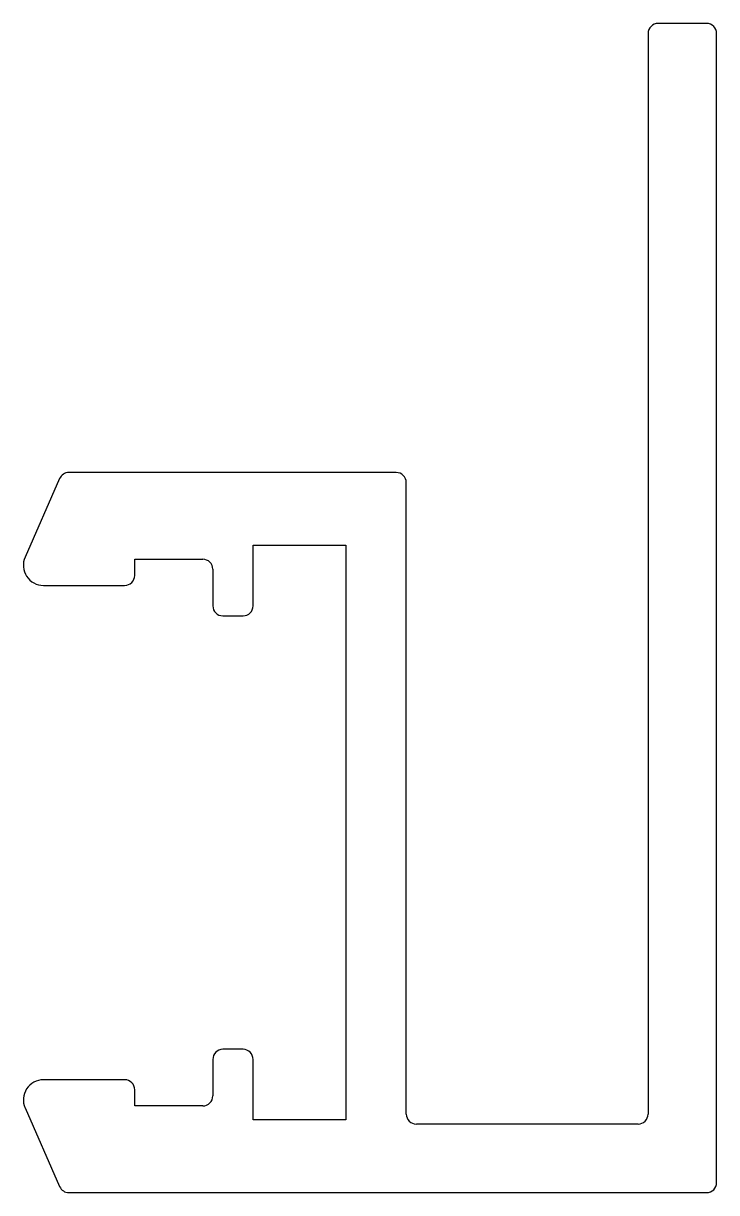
# Model space of a CAD drawing. Extents: x 1.7 to 18.9, y 1.3 to 30.3.
import ezdxf

# ---------------------------------------------------------------- set-up
doc = ezdxf.new("R2010")
doc.units = 0
doc.layers.get('0').update_dxf_attribs({"linetype": 'CONTINUOUS'})

msp = doc.modelspace()

# ---------------------------------------------------------------- linework, layer by layer
for p, q in [((18.69, 30.257), (17.49, 30.257)), ((17.24, 30.007), (17.24, 3.207)), ((18.94, 1.507), (18.94, 30.007)), ((2.64, 18.968), (1.783, 17.018)), ((10.99, 19.117), (2.869, 19.117)), ((11.24, 3.207), (11.24, 18.867)), ((7.44, 15.812), (7.44, 17.312)), ((7.44, 17.312), (9.74, 17.312)), ((9.74, 17.312), (9.74, 3.062)), ((4.503, 16.567), (4.503, 16.967)), ((4.503, 16.967), (6.19, 16.967)), ((6.44, 16.717), (6.44, 15.812)), ((2.24, 16.317), (4.253, 16.317)), ((6.69, 15.562), (7.19, 15.562)), ((7.19, 4.812), (6.69, 4.812)), ((6.44, 4.562), (6.44, 3.657)), ((7.44, 3.062), (7.44, 4.562)), ((4.253, 4.057), (2.24, 4.057)), ((4.503, 3.407), (4.503, 3.807)), ((1.783, 3.356), (2.64, 1.407)), ((6.19, 3.407), (4.503, 3.407)), ((9.74, 3.062), (7.44, 3.062)), ((16.99, 2.957), (11.49, 2.957)), ((2.869, 1.257), (18.69, 1.257))]:
    msp.add_line(p, q)
for centre, radius, start, end in [((17.49, 30.007), 0.25, 90, 180), ((18.69, 30.007), 0.25, 0, 90), ((2.869, 18.867), 0.25, 90, 156.2588), ((10.99, 18.867), 0.25, 0, 90), ((2.24, 16.817), 0.5, 156.2588, 270), ((6.19, 16.717), 0.25, 0, 90), ((4.253, 16.567), 0.25, 270, 0), ((6.69, 15.812), 0.25, 180, 270), ((7.19, 15.812), 0.25, 270, 360), ((6.69, 4.562), 0.25, 90, 180), ((7.19, 4.562), 0.25, 0, 90), ((2.24, 3.557), 0.5, 90, 203.7412), ((4.253, 3.807), 0.25, 0, 90), ((6.19, 3.657), 0.25, 270, 360), ((11.49, 3.207), 0.25, 180, 270), ((16.99, 3.207), 0.25, 270, 0), ((18.69, 1.507), 0.25, 270, 360), ((2.869, 1.507), 0.25, 203.7412, 270)]:
    msp.add_arc(centre, radius, start, end)

doc.saveas('drawing.dxf')
